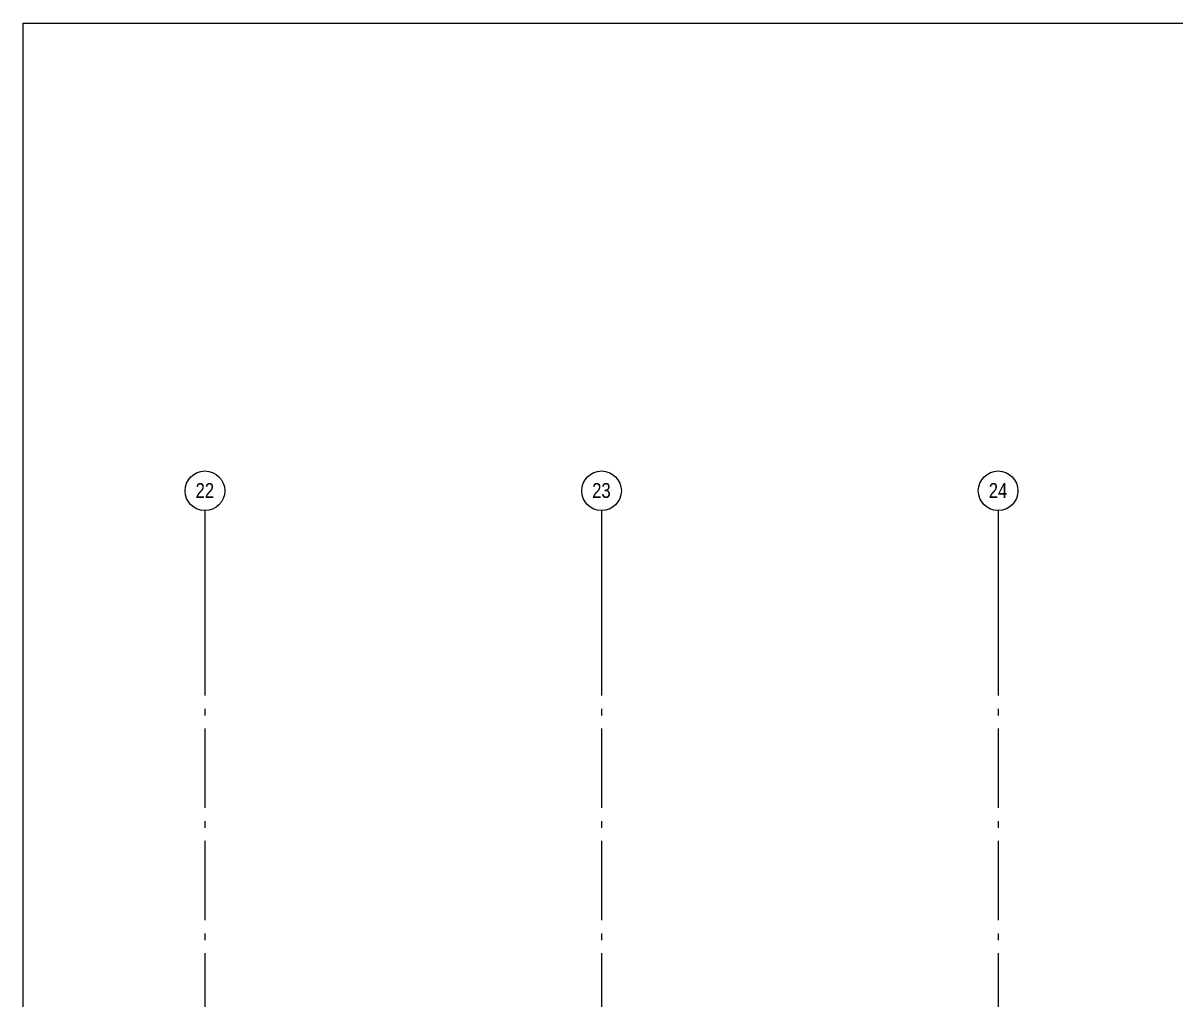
# Model space of a CAD drawing. Header units: millimetres. Extents: x -187347 to 135007, y -6415 to 292048.
# Drawn here: x -89691 to -72250, y 105603 to 120388 of the extents above; entities that cross this region are included whole.
import ezdxf

# ---------------------------------------------------------------- set-up
doc = ezdxf.new("R2010")
doc.units = ezdxf.units.MM
doc.header["$LTSCALE"] = 100
doc.linetypes.add('Z_LINE-CNTR', pattern=[17, 12, -2, 1, -2])
doc.layers.add('S-GRID', color=7, linetype='Continuous', lineweight=5)
doc.layers.add('S-GRID-IDEN', color=7, linetype='Continuous', lineweight=5)
doc.layers.add('Tracklength', color=4, linetype='Continuous')
doc.styles.add('Arial_38', font='arial.ttf', dxfattribs={"width": 0.8, "height": 225})

# ---------------------------------------------------------------- blocks, each defined once
blk = doc.blocks.new('Grid - Type 1-945521-BLOCK WORK - GROUND FLOOR PLAN - FOR SITE')
at = {"layer": 'S-GRID-IDEN', "color": 253, "true_color": 0xaaaaaa}
blk.add_circle((0, 0), 6, dxfattribs=at)

msp = doc.modelspace()

# ---------------------------------------------------------------- linework, layer by layer
at = {"layer": 'S-GRID', "color": 152}
for p, q in [((-86939.9, 113008.8), (-86939.9, 111408.8)), ((-80939.9, 113008.8), (-80939.9, 111408.8)), ((-74939.9, 113008.8), (-74939.9, 111408.8))]:
    msp.add_line(p, q, dxfattribs=at)
at = {"layer": 'S-GRID', "color": 152, "linetype": 'Z_LINE-CNTR'}
for p, q in [((-86939.9, 111408.8), (-86939.9, -6038.2)), ((-80939.9, 111408.8), (-80939.9, -6038.2)), ((-74939.9, 111408.8), (-74939.9, -6038.2))]:
    msp.add_line(p, q, dxfattribs=at)
at = {"layer": 'Tracklength'}
msp.add_lwpolyline([(-89691.4, 120387.9), (-18064, 120387.9), (-18064, -6038.2), (-89691.4, -6038.2)], close=True, dxfattribs=at)

# ---------------------------------------------------------------- block references
at = {"layer": 'S-GRID-IDEN', "color": 253, "true_color": 0xaaaaaa, "xscale": 49.99999999999998, "yscale": 49.99999999999998, "zscale": 49.99999999999998, "rotation": 180}
for p in [(-86939.9, 113308.8), (-80939.9, 113308.8), (-74939.9, 113308.8)]:
    msp.add_blockref('Grid - Type 1-945521-BLOCK WORK - GROUND FLOOR PLAN - FOR SITE', p, dxfattribs=at)

# ---------------------------------------------------------------- texts
at = {"layer": 'S-GRID-IDEN', "color": 253, "true_color": 0xaaaaaa, "char_height": 225, "width": 339.915, "attachment_point": 1, "style": 'Arial_38'}
for s, insert in [('22', (-87081.4, 113425.7)), ('23', (-81081.4, 113425.7)), ('24', (-75081.4, 113425.7))]:
    msp.add_mtext(s, dxfattribs=dict(at, insert=insert))

doc.saveas('drawing.dxf')
